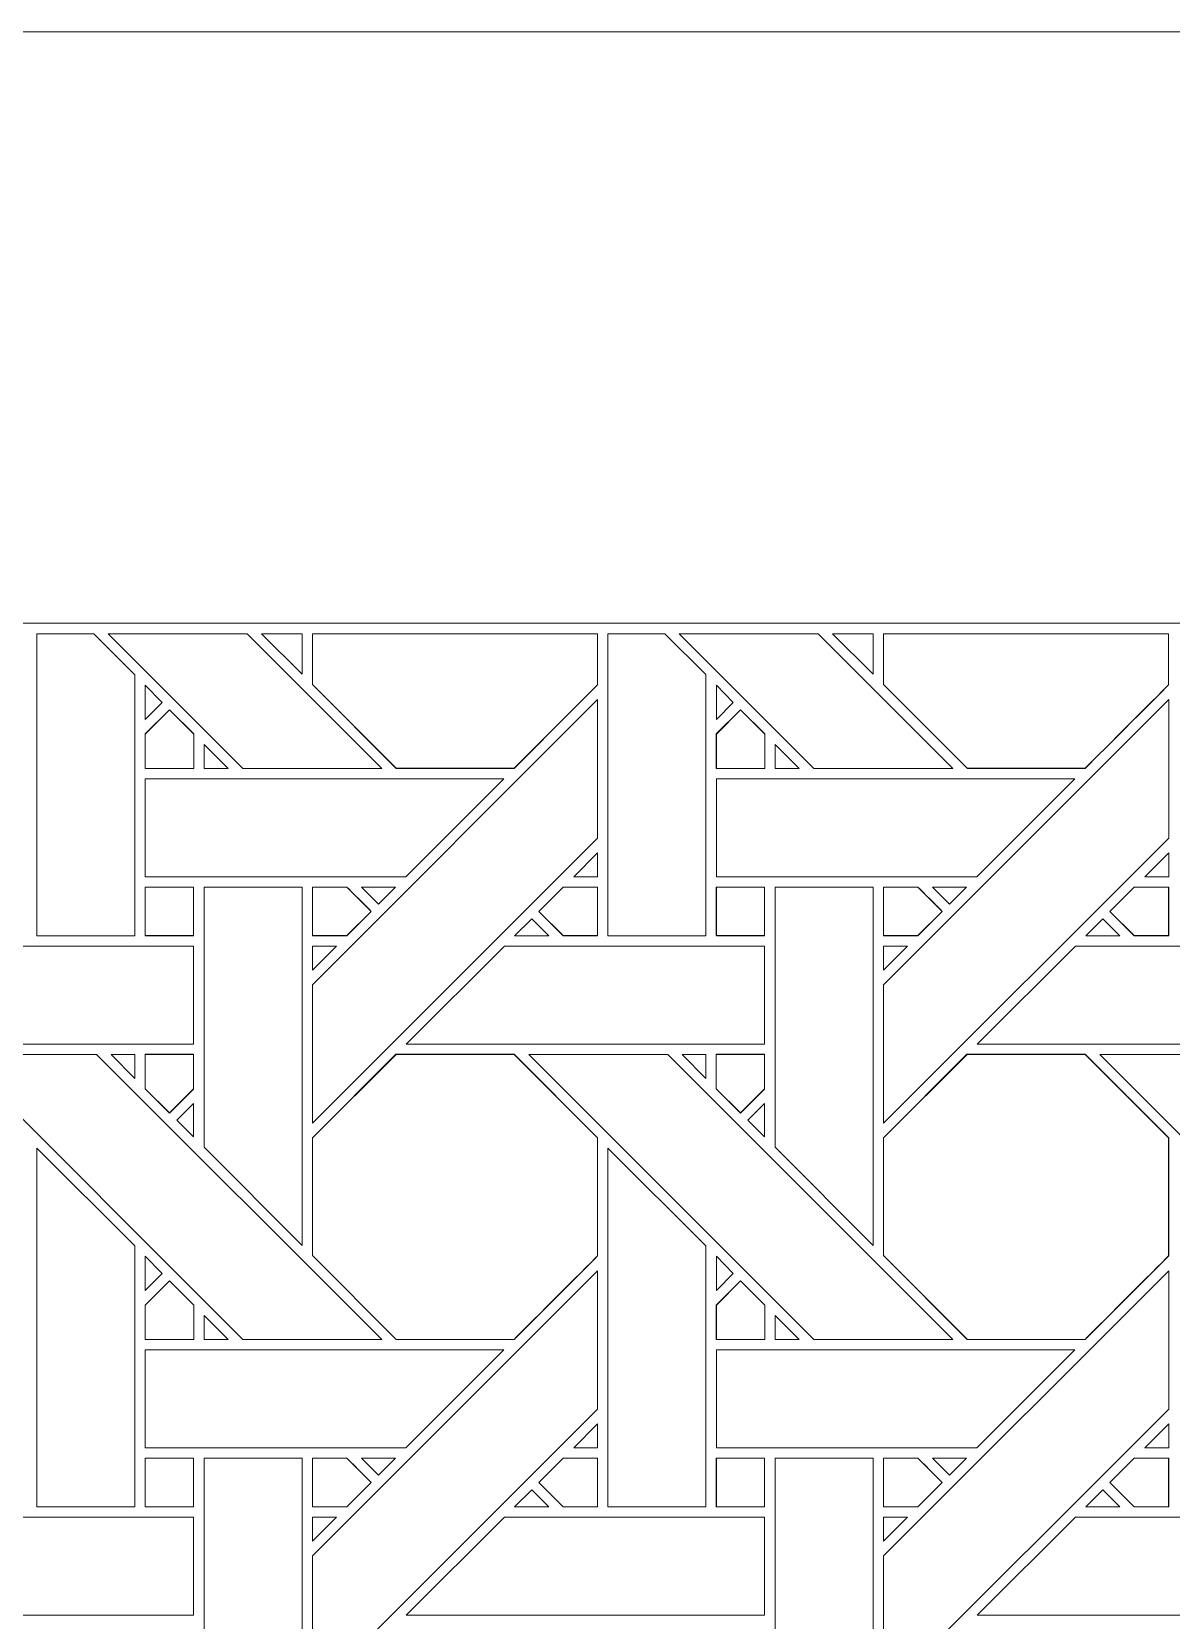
# Model space of a CAD drawing. Header units: inches. Extents: x 2.4 to 22.4, y -0.9 to 19.1.
# Drawn here: x 4.564 to 6.457, y 16.456 to 19.095 of the extents above; entities that cross this region are included whole.
import ezdxf

# ---------------------------------------------------------------- set-up
doc = ezdxf.new("R2010")
doc.units = ezdxf.units.IN
doc.header["$MEASUREMENT"] = 0
doc.layers.add('Design', color=7, linetype='Continuous', lineweight=0)

msp = doc.modelspace()

# ---------------------------------------------------------------- linework, layer by layer
at = {"layer": 'Design'}
for points, knots in [([(2.3829, 19.0948), (2.3829, 19.0948), (2.3829, -0.9052), (2.3829, -0.9052), (2.3829, -0.9052), (22.3829, -0.9052), (22.3829, -0.9052), (22.3829, -0.9052), (22.3829, 19.0948), (22.3829, 19.0948), (22.3829, 19.0948), (2.3829, 19.0948), (2.3829, 19.0948)], [0, 0, 0, 0, 1, 1, 1, 2, 2, 2, 3, 3, 3, 4, 4, 4, 4]), ([(3.3653, 18.1123), (3.3653, 18.1123), (3.3653, 0.0772), (3.3653, 0.0772), (3.3653, 0.0772), (21.4004, 0.0772), (21.4004, 0.0772), (21.4004, 0.0772), (21.4004, 18.1123), (21.4004, 18.1123), (21.4004, 18.1123), (3.3653, 18.1123), (3.3653, 18.1123)], [0, 0, 0, 0, 1, 1, 1, 2, 2, 2, 3, 3, 3, 4, 4, 4, 4]), ([(4.667, 18.0948), (4.667, 18.0948), (4.7354, 18.0266), (4.7354, 18.0266), (4.7354, 18.0266), (4.7354, 17.593), (4.7354, 17.593), (4.7354, 17.593), (4.5727, 17.593), (4.5727, 17.593), (4.5727, 17.593), (4.5727, 18.0948), (4.5727, 18.0948), (4.5727, 18.0948), (4.667, 18.0948), (4.667, 18.0948)], [0, 0, 0, 0, 1, 1, 1, 2, 2, 2, 3, 3, 3, 4, 4, 4, 5, 5, 5, 5]), ([(5.1456, 17.871), (5.1456, 17.871), (4.9146, 17.871), (4.9146, 17.871), (4.9146, 17.871), (4.6908, 18.0948), (4.6908, 18.0948), (4.6908, 18.0948), (4.9218, 18.0948), (4.9218, 18.0948), (4.9218, 18.0948), (5.1456, 17.871), (5.1456, 17.871)], [0, 0, 0, 0, 1, 1, 1, 2, 2, 2, 3, 3, 3, 4, 4, 4, 4]), ([(5.0134, 18.0948), (5.0134, 18.0948), (5.0134, 18.0274), (5.0134, 18.0274), (5.0134, 18.0274), (4.946, 18.0948), (4.946, 18.0948), (4.946, 18.0948), (5.0134, 18.0948), (5.0134, 18.0948)], [0, 0, 0, 0, 1, 1, 1, 2, 2, 2, 3, 3, 3, 3]), ([(5.5041, 18.0098), (5.4863, 17.9919), (5.3744, 17.8801), (5.3654, 17.8711), (5.3654, 17.8711), (5.1697, 17.8711), (5.1697, 17.8711), (5.1697, 17.8711), (5.0305, 18.0104), (5.0305, 18.0104), (5.0305, 18.0104), (5.0305, 18.0948), (5.0305, 18.0948), (5.0305, 18.0948), (5.5041, 18.0948), (5.5041, 18.0948), (5.5041, 18.0948), (5.5041, 18.0098), (5.5041, 18.0098)], [0, 0, 0, 0, 1, 1, 1, 2, 2, 2, 3, 3, 3, 4, 4, 4, 5, 5, 5, 6, 6, 6, 6]), ([(5.5041, 18.0948), (5.5041, 18.0948), (5.5041, 18.0097), (5.5041, 18.0097), (5.4857, 17.9911), (5.374, 17.8795), (5.3655, 17.871), (5.3655, 17.871), (5.1698, 17.871), (5.1698, 17.871), (5.1698, 17.871), (5.0305, 18.0102), (5.0305, 18.0102), (5.0305, 18.0102), (5.0305, 18.0948), (5.0305, 18.0948), (5.0305, 18.0948), (5.5041, 18.0948), (5.5041, 18.0948)], [0, 0, 0, 0, 1, 1, 1, 2, 2, 2, 3, 3, 3, 4, 4, 4, 5, 5, 5, 6, 6, 6, 6]), ([(5.6158, 18.0948), (5.6158, 18.0948), (5.6841, 18.0267), (5.6841, 18.0267), (5.6841, 18.0267), (5.6841, 17.593), (5.6841, 17.593), (5.6841, 17.593), (5.5214, 17.593), (5.5214, 17.593), (5.5214, 17.593), (5.5214, 18.0948), (5.5214, 18.0948), (5.5214, 18.0948), (5.6158, 18.0948), (5.6158, 18.0948)], [0, 0, 0, 0, 1, 1, 1, 2, 2, 2, 3, 3, 3, 4, 4, 4, 5, 5, 5, 5]), ([(6.0943, 17.871), (6.0943, 17.871), (5.8633, 17.871), (5.8633, 17.871), (5.8633, 17.871), (5.6395, 18.0948), (5.6395, 18.0948), (5.6395, 18.0948), (5.8705, 18.0948), (5.8705, 18.0948), (5.8705, 18.0948), (6.0943, 17.871), (6.0943, 17.871)], [0, 0, 0, 0, 1, 1, 1, 2, 2, 2, 3, 3, 3, 4, 4, 4, 4]), ([(5.9622, 18.0948), (5.9622, 18.0948), (5.9622, 18.0274), (5.9622, 18.0274), (5.9622, 18.0274), (5.8947, 18.0948), (5.8947, 18.0948), (5.8947, 18.0948), (5.9622, 18.0948), (5.9622, 18.0948)], [0, 0, 0, 0, 1, 1, 1, 2, 2, 2, 3, 3, 3, 3]), ([(6.4529, 18.0098), (6.4351, 17.9919), (6.3231, 17.8801), (6.3141, 17.8711), (6.3141, 17.8711), (6.1184, 17.8711), (6.1184, 17.8711), (6.1184, 17.8711), (5.9792, 18.0104), (5.9792, 18.0104), (5.9792, 18.0104), (5.9792, 18.0948), (5.9792, 18.0948), (5.9792, 18.0948), (6.4529, 18.0948), (6.4529, 18.0948), (6.4529, 18.0948), (6.4529, 18.0098), (6.4529, 18.0098)], [0, 0, 0, 0, 1, 1, 1, 2, 2, 2, 3, 3, 3, 4, 4, 4, 5, 5, 5, 6, 6, 6, 6]), ([(6.4529, 18.0948), (6.4529, 18.0948), (6.4529, 18.0097), (6.4529, 18.0097), (6.4349, 17.9916), (6.3232, 17.8799), (6.3143, 17.871), (6.3143, 17.871), (6.1185, 17.871), (6.1185, 17.871), (6.1185, 17.871), (5.9792, 18.0102), (5.9792, 18.0102), (5.9792, 18.0102), (5.9792, 18.0948), (5.9792, 18.0948), (5.9792, 18.0948), (6.4529, 18.0948), (6.4529, 18.0948)], [0, 0, 0, 0, 1, 1, 1, 2, 2, 2, 3, 3, 3, 4, 4, 4, 5, 5, 5, 6, 6, 6, 6]), ([(4.7527, 17.9524), (4.7527, 17.9524), (4.7527, 18.0092), (4.7527, 18.0092), (4.7527, 18.0092), (4.7809, 17.9806), (4.7809, 17.9806), (4.7809, 17.9806), (4.7527, 17.9524), (4.7527, 17.9524)], [0, 0, 0, 0, 1, 1, 1, 2, 2, 2, 3, 3, 3, 3]), ([(5.7015, 17.9524), (5.7015, 17.9524), (5.7015, 18.0092), (5.7015, 18.0092), (5.7015, 18.0092), (5.7296, 17.9806), (5.7296, 17.9806), (5.7296, 17.9806), (5.7015, 17.9524), (5.7015, 17.9524)], [0, 0, 0, 0, 1, 1, 1, 2, 2, 2, 3, 3, 3, 3]), ([(5.5042, 17.7552), (5.5042, 17.7552), (5.0306, 17.2815), (5.0306, 17.2815), (5.0306, 17.2815), (5.0306, 17.5116), (5.0306, 17.5116), (5.0306, 17.5116), (5.5042, 17.9852), (5.5042, 17.9852), (5.5042, 17.9852), (5.5042, 17.7552), (5.5042, 17.7552)], [0, 0, 0, 0, 1, 1, 1, 2, 2, 2, 3, 3, 3, 4, 4, 4, 4]), ([(6.453, 17.7552), (6.453, 17.7552), (5.9793, 17.2815), (5.9793, 17.2815), (5.9793, 17.2815), (5.9793, 17.5116), (5.9793, 17.5116), (5.9793, 17.5116), (6.453, 17.9852), (6.453, 17.9852), (6.453, 17.9852), (6.453, 17.7552), (6.453, 17.7552)], [0, 0, 0, 0, 1, 1, 1, 2, 2, 2, 3, 3, 3, 4, 4, 4, 4]), ([(4.7526, 17.8709), (4.7526, 17.8709), (4.7526, 17.9282), (4.7526, 17.9282), (4.7526, 17.9282), (4.7929, 17.9685), (4.7929, 17.9685), (4.7929, 17.9685), (4.8332, 17.9282), (4.8332, 17.9282), (4.8332, 17.9282), (4.8332, 17.8709), (4.8332, 17.8709), (4.8332, 17.8709), (4.7526, 17.8709), (4.7526, 17.8709)], [0, 0, 0, 0, 1, 1, 1, 2, 2, 2, 3, 3, 3, 4, 4, 4, 5, 5, 5, 5]), ([(4.7931, 17.9683), (4.7931, 17.9683), (4.8334, 17.928), (4.8334, 17.928), (4.8334, 17.928), (4.8334, 17.8707), (4.8334, 17.8707), (4.8334, 17.8707), (4.7527, 17.8707), (4.7527, 17.8707), (4.7527, 17.8707), (4.7527, 17.928), (4.7527, 17.928), (4.7527, 17.928), (4.7931, 17.9683), (4.7931, 17.9683)], [0, 0, 0, 0, 1, 1, 1, 2, 2, 2, 3, 3, 3, 4, 4, 4, 5, 5, 5, 5]), ([(5.7013, 17.8709), (5.7013, 17.8709), (5.7013, 17.9282), (5.7013, 17.9282), (5.7013, 17.9282), (5.7416, 17.9685), (5.7416, 17.9685), (5.7416, 17.9685), (5.782, 17.9282), (5.782, 17.9282), (5.782, 17.9282), (5.782, 17.8709), (5.782, 17.8709), (5.782, 17.8709), (5.7013, 17.8709), (5.7013, 17.8709)], [0, 0, 0, 0, 1, 1, 1, 2, 2, 2, 3, 3, 3, 4, 4, 4, 5, 5, 5, 5]), ([(5.7418, 17.9683), (5.7418, 17.9683), (5.7821, 17.928), (5.7821, 17.928), (5.7821, 17.928), (5.7821, 17.8707), (5.7821, 17.8707), (5.7821, 17.8707), (5.7015, 17.8707), (5.7015, 17.8707), (5.7015, 17.8707), (5.7015, 17.928), (5.7015, 17.928), (5.7015, 17.928), (5.7418, 17.9683), (5.7418, 17.9683)], [0, 0, 0, 0, 1, 1, 1, 2, 2, 2, 3, 3, 3, 4, 4, 4, 5, 5, 5, 5]), ([(4.8506, 17.871), (4.8506, 17.871), (4.8506, 17.9107), (4.8506, 17.9107), (4.8506, 17.9107), (4.8904, 17.871), (4.8904, 17.871), (4.8904, 17.871), (4.8506, 17.871), (4.8506, 17.871)], [0, 0, 0, 0, 1, 1, 1, 2, 2, 2, 3, 3, 3, 3]), ([(5.7994, 17.871), (5.7994, 17.871), (5.7994, 17.9107), (5.7994, 17.9107), (5.7994, 17.9107), (5.8391, 17.871), (5.8391, 17.871), (5.8391, 17.871), (5.7994, 17.871), (5.7994, 17.871)], [0, 0, 0, 0, 1, 1, 1, 2, 2, 2, 3, 3, 3, 3]), ([(5.3484, 17.8537), (5.3484, 17.8537), (5.1857, 17.691), (5.1857, 17.691), (5.1857, 17.691), (4.7527, 17.691), (4.7527, 17.691), (4.7527, 17.691), (4.7527, 17.8537), (4.7527, 17.8537), (4.7527, 17.8537), (5.3484, 17.8537), (5.3484, 17.8537)], [0, 0, 0, 0, 1, 1, 1, 2, 2, 2, 3, 3, 3, 4, 4, 4, 4]), ([(6.2972, 17.8537), (6.2972, 17.8537), (6.1344, 17.691), (6.1344, 17.691), (6.1344, 17.691), (5.7015, 17.691), (5.7015, 17.691), (5.7015, 17.691), (5.7015, 17.8537), (5.7015, 17.8537), (5.7015, 17.8537), (6.2972, 17.8537), (6.2972, 17.8537)], [0, 0, 0, 0, 1, 1, 1, 2, 2, 2, 3, 3, 3, 4, 4, 4, 4]), ([(5.5042, 17.691), (5.5042, 17.691), (5.4645, 17.691), (5.4645, 17.691), (5.4645, 17.691), (5.5042, 17.7308), (5.5042, 17.7308), (5.5042, 17.7308), (5.5042, 17.691), (5.5042, 17.691)], [0, 0, 0, 0, 1, 1, 1, 2, 2, 2, 3, 3, 3, 3]), ([(6.453, 17.691), (6.453, 17.691), (6.4132, 17.691), (6.4132, 17.691), (6.4132, 17.691), (6.453, 17.7308), (6.453, 17.7308), (6.453, 17.7308), (6.453, 17.691), (6.453, 17.691)], [0, 0, 0, 0, 1, 1, 1, 2, 2, 2, 3, 3, 3, 3]), ([(4.7526, 17.5931), (4.7526, 17.5931), (4.7526, 17.6739), (4.7526, 17.6739), (4.7526, 17.6739), (4.8328, 17.6739), (4.8328, 17.6739), (4.8328, 17.6739), (4.8328, 17.5931), (4.8328, 17.5931), (4.8328, 17.5931), (4.7526, 17.5931), (4.7526, 17.5931)], [0, 0, 0, 0, 1, 1, 1, 2, 2, 2, 3, 3, 3, 4, 4, 4, 4]), ([(4.833, 17.6737), (4.833, 17.6737), (4.833, 17.593), (4.833, 17.593), (4.833, 17.593), (4.7527, 17.593), (4.7527, 17.593), (4.7527, 17.593), (4.7527, 17.6737), (4.7527, 17.6737), (4.7527, 17.6737), (4.833, 17.6737), (4.833, 17.6737)], [0, 0, 0, 0, 1, 1, 1, 2, 2, 2, 3, 3, 3, 4, 4, 4, 4]), ([(4.8505, 17.2415), (4.8505, 17.2415), (4.8505, 17.6737), (4.8505, 17.6737), (4.8505, 17.6737), (5.0134, 17.6737), (5.0134, 17.6737), (5.0134, 17.6737), (5.0134, 17.0786), (5.0134, 17.0786), (5.0134, 17.0786), (4.8505, 17.2415), (4.8505, 17.2415)], [0, 0, 0, 0, 1, 1, 1, 2, 2, 2, 3, 3, 3, 4, 4, 4, 4]), ([(5.0304, 17.5931), (5.0304, 17.5931), (5.0304, 17.6739), (5.0304, 17.6739), (5.0304, 17.6739), (5.0875, 17.6739), (5.0875, 17.6739), (5.0926, 17.6688), (5.1234, 17.638), (5.1278, 17.6335), (5.1278, 17.6335), (5.0874, 17.5931), (5.0874, 17.5931), (5.0874, 17.5931), (5.0304, 17.5931), (5.0304, 17.5931)], [0, 0, 0, 0, 1, 1, 1, 2, 2, 2, 3, 3, 3, 4, 4, 4, 5, 5, 5, 5]), ([(5.128, 17.6334), (5.128, 17.6334), (5.0876, 17.593), (5.0876, 17.593), (5.0876, 17.593), (5.0306, 17.593), (5.0306, 17.593), (5.0306, 17.593), (5.0306, 17.6737), (5.0306, 17.6737), (5.0306, 17.6737), (5.0876, 17.6737), (5.0876, 17.6737), (5.0929, 17.6685), (5.1237, 17.6377), (5.128, 17.6334)], [0, 0, 0, 0, 1, 1, 1, 2, 2, 2, 3, 3, 3, 4, 4, 4, 5, 5, 5, 5]), ([(5.112, 17.6737), (5.112, 17.6737), (5.1685, 17.6737), (5.1685, 17.6737), (5.1685, 17.6737), (5.1402, 17.6456), (5.1402, 17.6456), (5.1402, 17.6456), (5.112, 17.6737), (5.112, 17.6737)], [0, 0, 0, 0, 1, 1, 1, 2, 2, 2, 3, 3, 3, 3]), ([(5.447, 17.5931), (5.447, 17.5931), (5.4066, 17.6335), (5.4066, 17.6335), (5.4066, 17.6335), (5.4471, 17.6739), (5.4471, 17.6739), (5.4471, 17.6739), (5.5041, 17.6739), (5.5041, 17.6739), (5.5041, 17.6739), (5.5041, 17.5931), (5.5041, 17.5931), (5.5041, 17.5931), (5.447, 17.5931), (5.447, 17.5931)], [0, 0, 0, 0, 1, 1, 1, 2, 2, 2, 3, 3, 3, 4, 4, 4, 5, 5, 5, 5]), ([(5.4068, 17.6333), (5.4068, 17.6333), (5.4472, 17.6738), (5.4472, 17.6738), (5.4472, 17.6738), (5.5042, 17.6738), (5.5042, 17.6738), (5.5042, 17.6738), (5.5042, 17.593), (5.5042, 17.593), (5.5042, 17.593), (5.4471, 17.593), (5.4471, 17.593), (5.4471, 17.593), (5.4068, 17.6333), (5.4068, 17.6333)], [0, 0, 0, 0, 1, 1, 1, 2, 2, 2, 3, 3, 3, 4, 4, 4, 5, 5, 5, 5]), ([(5.7013, 17.5931), (5.7013, 17.5931), (5.7013, 17.6739), (5.7013, 17.6739), (5.7013, 17.6739), (5.7816, 17.6739), (5.7816, 17.6739), (5.7816, 17.6739), (5.7816, 17.5931), (5.7816, 17.5931), (5.7816, 17.5931), (5.7013, 17.5931), (5.7013, 17.5931)], [0, 0, 0, 0, 1, 1, 1, 2, 2, 2, 3, 3, 3, 4, 4, 4, 4]), ([(5.7817, 17.6737), (5.7817, 17.6737), (5.7817, 17.593), (5.7817, 17.593), (5.7817, 17.593), (5.7015, 17.593), (5.7015, 17.593), (5.7015, 17.593), (5.7015, 17.6737), (5.7015, 17.6737), (5.7015, 17.6737), (5.7817, 17.6737), (5.7817, 17.6737)], [0, 0, 0, 0, 1, 1, 1, 2, 2, 2, 3, 3, 3, 4, 4, 4, 4]), ([(5.7992, 17.2415), (5.7992, 17.2415), (5.7992, 17.6737), (5.7992, 17.6737), (5.7992, 17.6737), (5.9622, 17.6737), (5.9622, 17.6737), (5.9622, 17.6737), (5.9622, 17.0786), (5.9622, 17.0786), (5.9622, 17.0786), (5.7992, 17.2415), (5.7992, 17.2415)], [0, 0, 0, 0, 1, 1, 1, 2, 2, 2, 3, 3, 3, 4, 4, 4, 4]), ([(5.9792, 17.5931), (5.9792, 17.5931), (5.9792, 17.6739), (5.9792, 17.6739), (5.9792, 17.6739), (6.0362, 17.6739), (6.0362, 17.6739), (6.0414, 17.6688), (6.0722, 17.638), (6.0766, 17.6335), (6.0766, 17.6335), (6.0362, 17.5931), (6.0362, 17.5931), (6.0362, 17.5931), (5.9792, 17.5931), (5.9792, 17.5931)], [0, 0, 0, 0, 1, 1, 1, 2, 2, 2, 3, 3, 3, 4, 4, 4, 5, 5, 5, 5]), ([(6.0767, 17.6334), (6.0767, 17.6334), (6.0363, 17.593), (6.0363, 17.593), (6.0363, 17.593), (5.9793, 17.593), (5.9793, 17.593), (5.9793, 17.593), (5.9793, 17.6737), (5.9793, 17.6737), (5.9793, 17.6737), (6.0364, 17.6737), (6.0364, 17.6737), (6.0416, 17.6685), (6.0724, 17.6377), (6.0767, 17.6334)], [0, 0, 0, 0, 1, 1, 1, 2, 2, 2, 3, 3, 3, 4, 4, 4, 5, 5, 5, 5]), ([(6.0607, 17.6737), (6.0607, 17.6737), (6.1172, 17.6737), (6.1172, 17.6737), (6.1172, 17.6737), (6.0889, 17.6456), (6.0889, 17.6456), (6.0889, 17.6456), (6.0607, 17.6737), (6.0607, 17.6737)], [0, 0, 0, 0, 1, 1, 1, 2, 2, 2, 3, 3, 3, 3]), ([(6.3957, 17.5931), (6.3957, 17.5931), (6.3554, 17.6335), (6.3554, 17.6335), (6.3554, 17.6335), (6.3958, 17.6739), (6.3958, 17.6739), (6.3958, 17.6739), (6.4529, 17.6739), (6.4529, 17.6739), (6.4529, 17.6739), (6.4529, 17.5931), (6.4529, 17.5931), (6.4529, 17.5931), (6.3957, 17.5931), (6.3957, 17.5931)], [0, 0, 0, 0, 1, 1, 1, 2, 2, 2, 3, 3, 3, 4, 4, 4, 5, 5, 5, 5]), ([(6.3555, 17.6333), (6.3555, 17.6333), (6.3959, 17.6738), (6.3959, 17.6738), (6.3959, 17.6738), (6.453, 17.6738), (6.453, 17.6738), (6.453, 17.6738), (6.453, 17.593), (6.453, 17.593), (6.453, 17.593), (6.3959, 17.593), (6.3959, 17.593), (6.3959, 17.593), (6.3555, 17.6333), (6.3555, 17.6333)], [0, 0, 0, 0, 1, 1, 1, 2, 2, 2, 3, 3, 3, 4, 4, 4, 5, 5, 5, 5]), ([(5.4229, 17.593), (5.4229, 17.593), (5.3664, 17.593), (5.3664, 17.593), (5.3664, 17.593), (5.3947, 17.6212), (5.3947, 17.6212), (5.3947, 17.6212), (5.4229, 17.593), (5.4229, 17.593)], [0, 0, 0, 0, 1, 1, 1, 2, 2, 2, 3, 3, 3, 3]), ([(6.3716, 17.593), (6.3716, 17.593), (6.3151, 17.593), (6.3151, 17.593), (6.3151, 17.593), (6.3434, 17.6212), (6.3434, 17.6212), (6.3434, 17.6212), (6.3716, 17.593), (6.3716, 17.593)], [0, 0, 0, 0, 1, 1, 1, 2, 2, 2, 3, 3, 3, 3]), ([(4.833, 17.5758), (4.833, 17.5758), (4.833, 17.413), (4.833, 17.413), (4.833, 17.413), (4.2377, 17.413), (4.2377, 17.413), (4.2377, 17.413), (4.4005, 17.5758), (4.4005, 17.5758), (4.4005, 17.5758), (4.833, 17.5758), (4.833, 17.5758)], [0, 0, 0, 0, 1, 1, 1, 2, 2, 2, 3, 3, 3, 4, 4, 4, 4]), ([(5.0704, 17.5758), (5.0704, 17.5758), (5.0306, 17.536), (5.0306, 17.536), (5.0306, 17.536), (5.0306, 17.5758), (5.0306, 17.5758), (5.0306, 17.5758), (5.0704, 17.5758), (5.0704, 17.5758)], [0, 0, 0, 0, 1, 1, 1, 2, 2, 2, 3, 3, 3, 3]), ([(5.7817, 17.5758), (5.7817, 17.5758), (5.7817, 17.413), (5.7817, 17.413), (5.7817, 17.413), (5.1864, 17.413), (5.1864, 17.413), (5.1864, 17.413), (5.3493, 17.5758), (5.3493, 17.5758), (5.3493, 17.5758), (5.7817, 17.5758), (5.7817, 17.5758)], [0, 0, 0, 0, 1, 1, 1, 2, 2, 2, 3, 3, 3, 4, 4, 4, 4]), ([(6.0191, 17.5758), (6.0191, 17.5758), (5.9793, 17.536), (5.9793, 17.536), (5.9793, 17.536), (5.9793, 17.5758), (5.9793, 17.5758), (5.9793, 17.5758), (6.0191, 17.5758), (6.0191, 17.5758)], [0, 0, 0, 0, 1, 1, 1, 2, 2, 2, 3, 3, 3, 3]), ([(6.7304, 17.5758), (6.7304, 17.5758), (6.7304, 17.413), (6.7304, 17.413), (6.7304, 17.413), (6.1351, 17.413), (6.1351, 17.413), (6.1351, 17.413), (6.298, 17.5758), (6.298, 17.5758), (6.298, 17.5758), (6.7304, 17.5758), (6.7304, 17.5758)], [0, 0, 0, 0, 1, 1, 1, 2, 2, 2, 3, 3, 3, 4, 4, 4, 4]), ([(5.1456, 16.9222), (5.1456, 16.9222), (4.9146, 16.9222), (4.9146, 16.9222), (4.9146, 16.9222), (4.441, 17.3959), (4.441, 17.3959), (4.441, 17.3959), (4.6719, 17.3959), (4.6719, 17.3959), (4.6719, 17.3959), (5.1456, 16.9222), (5.1456, 16.9222)], [0, 0, 0, 0, 1, 1, 1, 2, 2, 2, 3, 3, 3, 4, 4, 4, 4]), ([(4.6961, 17.3959), (4.6961, 17.3959), (4.7355, 17.3959), (4.7355, 17.3959), (4.7355, 17.3959), (4.7355, 17.356), (4.7355, 17.356), (4.7355, 17.356), (4.6961, 17.3959), (4.6961, 17.3959)], [0, 0, 0, 0, 1, 1, 1, 2, 2, 2, 3, 3, 3, 3]), ([(4.8328, 17.396), (4.8328, 17.396), (4.8328, 17.3384), (4.8328, 17.3384), (4.8328, 17.3384), (4.7929, 17.2985), (4.7929, 17.2985), (4.7929, 17.2985), (4.7526, 17.3388), (4.7526, 17.3388), (4.7526, 17.3388), (4.7526, 17.396), (4.7526, 17.396), (4.7526, 17.396), (4.8328, 17.396), (4.8328, 17.396)], [0, 0, 0, 0, 1, 1, 1, 2, 2, 2, 3, 3, 3, 4, 4, 4, 5, 5, 5, 5]), ([(4.793, 17.2983), (4.793, 17.2983), (4.7527, 17.3387), (4.7527, 17.3387), (4.7527, 17.3387), (4.7527, 17.3959), (4.7527, 17.3959), (4.7527, 17.3959), (4.833, 17.3959), (4.833, 17.3959), (4.833, 17.3959), (4.833, 17.3383), (4.833, 17.3383), (4.833, 17.3383), (4.793, 17.2983), (4.793, 17.2983)], [0, 0, 0, 0, 1, 1, 1, 2, 2, 2, 3, 3, 3, 4, 4, 4, 5, 5, 5, 5]), ([(5.1691, 17.396), (5.1691, 17.396), (5.3654, 17.396), (5.3654, 17.396), (5.3654, 17.396), (5.5041, 17.2573), (5.5041, 17.2573), (5.5041, 17.2573), (5.5041, 17.0611), (5.5041, 17.0611), (5.4863, 17.0431), (5.3744, 16.9314), (5.3654, 16.9224), (5.3654, 16.9224), (5.1697, 16.9224), (5.1697, 16.9224), (5.1697, 16.9224), (5.0304, 17.0616), (5.0304, 17.0616), (5.0304, 17.0616), (5.0304, 17.2573), (5.0304, 17.2573), (5.0304, 17.2573), (5.1691, 17.396), (5.1691, 17.396)], [0, 0, 0, 0, 1, 1, 1, 2, 2, 2, 3, 3, 3, 4, 4, 4, 5, 5, 5, 6, 6, 6, 7, 7, 7, 8, 8, 8, 8]), ([(5.5042, 17.2572), (5.5042, 17.2572), (5.5042, 17.0609), (5.5042, 17.0609), (5.4863, 17.0428), (5.3744, 16.9311), (5.3655, 16.9222), (5.3655, 16.9222), (5.1698, 16.9222), (5.1698, 16.9222), (5.1698, 16.9222), (5.0306, 17.0615), (5.0306, 17.0615), (5.0306, 17.0615), (5.0306, 17.2572), (5.0306, 17.2572), (5.0306, 17.2572), (5.1693, 17.3959), (5.1693, 17.3959), (5.1693, 17.3959), (5.3655, 17.3959), (5.3655, 17.3959), (5.3655, 17.3959), (5.5042, 17.2572), (5.5042, 17.2572)], [0, 0, 0, 0, 1, 1, 1, 2, 2, 2, 3, 3, 3, 4, 4, 4, 5, 5, 5, 6, 6, 6, 7, 7, 7, 8, 8, 8, 8]), ([(6.0943, 16.9222), (6.0943, 16.9222), (5.8633, 16.9222), (5.8633, 16.9222), (5.8633, 16.9222), (5.3897, 17.3959), (5.3897, 17.3959), (5.3897, 17.3959), (5.6207, 17.3959), (5.6207, 17.3959), (5.6207, 17.3959), (6.0943, 16.9222), (6.0943, 16.9222)], [0, 0, 0, 0, 1, 1, 1, 2, 2, 2, 3, 3, 3, 4, 4, 4, 4]), ([(5.6448, 17.3959), (5.6448, 17.3959), (5.6842, 17.3959), (5.6842, 17.3959), (5.6842, 17.3959), (5.6842, 17.356), (5.6842, 17.356), (5.6842, 17.356), (5.6448, 17.3959), (5.6448, 17.3959)], [0, 0, 0, 0, 1, 1, 1, 2, 2, 2, 3, 3, 3, 3]), ([(5.7816, 17.396), (5.7816, 17.396), (5.7816, 17.3384), (5.7816, 17.3384), (5.7816, 17.3384), (5.7416, 17.2985), (5.7416, 17.2985), (5.7416, 17.2985), (5.7013, 17.3388), (5.7013, 17.3388), (5.7013, 17.3388), (5.7013, 17.396), (5.7013, 17.396), (5.7013, 17.396), (5.7816, 17.396), (5.7816, 17.396)], [0, 0, 0, 0, 1, 1, 1, 2, 2, 2, 3, 3, 3, 4, 4, 4, 5, 5, 5, 5]), ([(5.7418, 17.2983), (5.7418, 17.2983), (5.7014, 17.3387), (5.7014, 17.3387), (5.7014, 17.3387), (5.7014, 17.3959), (5.7014, 17.3959), (5.7014, 17.3959), (5.7817, 17.3959), (5.7817, 17.3959), (5.7817, 17.3959), (5.7817, 17.3383), (5.7817, 17.3383), (5.7817, 17.3383), (5.7418, 17.2983), (5.7418, 17.2983)], [0, 0, 0, 0, 1, 1, 1, 2, 2, 2, 3, 3, 3, 4, 4, 4, 5, 5, 5, 5]), ([(6.1179, 17.396), (6.1179, 17.396), (6.3141, 17.396), (6.3141, 17.396), (6.3141, 17.396), (6.4528, 17.2573), (6.4528, 17.2573), (6.4528, 17.2573), (6.4528, 17.0611), (6.4528, 17.0611), (6.435, 17.0431), (6.3231, 16.9314), (6.3141, 16.9224), (6.3141, 16.9224), (6.1184, 16.9224), (6.1184, 16.9224), (6.1184, 16.9224), (5.9792, 17.0616), (5.9792, 17.0616), (5.9792, 17.0616), (5.9792, 17.2573), (5.9792, 17.2573), (5.9792, 17.2573), (6.1179, 17.396), (6.1179, 17.396)], [0, 0, 0, 0, 1, 1, 1, 2, 2, 2, 3, 3, 3, 4, 4, 4, 5, 5, 5, 6, 6, 6, 7, 7, 7, 8, 8, 8, 8]), ([(6.453, 17.2571), (6.453, 17.2571), (6.453, 17.0609), (6.453, 17.0609), (6.4351, 17.0429), (6.3232, 16.9312), (6.3143, 16.9222), (6.3143, 16.9222), (6.1185, 16.9222), (6.1185, 16.9222), (6.1185, 16.9222), (5.9793, 17.0615), (5.9793, 17.0615), (5.9793, 17.0615), (5.9793, 17.2572), (5.9793, 17.2572), (5.9793, 17.2572), (6.118, 17.3959), (6.118, 17.3959), (6.118, 17.3959), (6.3142, 17.3959), (6.3142, 17.3959), (6.3142, 17.3959), (6.453, 17.2571), (6.453, 17.2571)], [0, 0, 0, 0, 1, 1, 1, 2, 2, 2, 3, 3, 3, 4, 4, 4, 5, 5, 5, 6, 6, 6, 7, 7, 7, 8, 8, 8, 8]), ([(7.043, 16.9222), (7.043, 16.9222), (6.812, 16.9222), (6.812, 16.9222), (6.812, 16.9222), (6.3385, 17.3959), (6.3385, 17.3959), (6.3385, 17.3959), (6.5694, 17.3959), (6.5694, 17.3959), (6.5694, 17.3959), (7.043, 16.9222), (7.043, 16.9222)], [0, 0, 0, 0, 1, 1, 1, 2, 2, 2, 3, 3, 3, 4, 4, 4, 4]), ([(4.833, 17.314), (4.833, 17.314), (4.833, 17.2589), (4.833, 17.2589), (4.833, 17.2589), (4.8052, 17.2863), (4.8052, 17.2863), (4.8052, 17.2863), (4.833, 17.314), (4.833, 17.314)], [0, 0, 0, 0, 1, 1, 1, 2, 2, 2, 3, 3, 3, 3]), ([(5.7817, 17.314), (5.7817, 17.314), (5.7817, 17.2589), (5.7817, 17.2589), (5.7817, 17.2589), (5.7539, 17.2863), (5.7539, 17.2863), (5.7539, 17.2863), (5.7817, 17.314), (5.7817, 17.314)], [0, 0, 0, 0, 1, 1, 1, 2, 2, 2, 3, 3, 3, 3]), ([(4.5727, 16.6442), (4.5727, 16.6442), (4.5727, 17.2401), (4.5727, 17.2401), (4.5727, 17.2401), (4.7354, 17.0779), (4.7354, 17.0779), (4.7354, 17.0779), (4.7354, 16.6442), (4.7354, 16.6442), (4.7354, 16.6442), (4.5727, 16.6442), (4.5727, 16.6442)], [0, 0, 0, 0, 1, 1, 1, 2, 2, 2, 3, 3, 3, 4, 4, 4, 4]), ([(5.5214, 16.6442), (5.5214, 16.6442), (5.5214, 17.2401), (5.5214, 17.2401), (5.5214, 17.2401), (5.6841, 17.0779), (5.6841, 17.0779), (5.6841, 17.0779), (5.6841, 16.6442), (5.6841, 16.6442), (5.6841, 16.6442), (5.5214, 16.6442), (5.5214, 16.6442)], [0, 0, 0, 0, 1, 1, 1, 2, 2, 2, 3, 3, 3, 4, 4, 4, 4]), ([(4.7527, 17.0037), (4.7527, 17.0037), (4.7527, 17.0604), (4.7527, 17.0604), (4.7527, 17.0604), (4.7809, 17.0319), (4.7809, 17.0319), (4.7809, 17.0319), (4.7527, 17.0037), (4.7527, 17.0037)], [0, 0, 0, 0, 1, 1, 1, 2, 2, 2, 3, 3, 3, 3]), ([(5.7015, 17.0037), (5.7015, 17.0037), (5.7015, 17.0604), (5.7015, 17.0604), (5.7015, 17.0604), (5.7296, 17.0318), (5.7296, 17.0318), (5.7296, 17.0318), (5.7015, 17.0037), (5.7015, 17.0037)], [0, 0, 0, 0, 1, 1, 1, 2, 2, 2, 3, 3, 3, 3]), ([(5.5042, 16.8065), (5.5042, 16.8065), (5.0306, 16.3328), (5.0306, 16.3328), (5.0306, 16.3328), (5.0306, 16.5629), (5.0306, 16.5629), (5.0306, 16.5629), (5.5042, 17.0365), (5.5042, 17.0365), (5.5042, 17.0365), (5.5042, 16.8065), (5.5042, 16.8065)], [0, 0, 0, 0, 1, 1, 1, 2, 2, 2, 3, 3, 3, 4, 4, 4, 4]), ([(6.453, 16.8065), (6.453, 16.8065), (5.9793, 16.3328), (5.9793, 16.3328), (5.9793, 16.3328), (5.9793, 16.5629), (5.9793, 16.5629), (5.9793, 16.5629), (6.453, 17.0365), (6.453, 17.0365), (6.453, 17.0365), (6.453, 16.8065), (6.453, 16.8065)], [0, 0, 0, 0, 1, 1, 1, 2, 2, 2, 3, 3, 3, 4, 4, 4, 4]), ([(4.7526, 16.9221), (4.7526, 16.9221), (4.7526, 16.9794), (4.7526, 16.9794), (4.7526, 16.9794), (4.7929, 17.0198), (4.7929, 17.0198), (4.7929, 17.0198), (4.8332, 16.9794), (4.8332, 16.9794), (4.8332, 16.9794), (4.8332, 16.9221), (4.8332, 16.9221), (4.8332, 16.9221), (4.7526, 16.9221), (4.7526, 16.9221)], [0, 0, 0, 0, 1, 1, 1, 2, 2, 2, 3, 3, 3, 4, 4, 4, 5, 5, 5, 5]), ([(4.7931, 17.0196), (4.7931, 17.0196), (4.8334, 16.9793), (4.8334, 16.9793), (4.8334, 16.9793), (4.8334, 16.922), (4.8334, 16.922), (4.8334, 16.922), (4.7527, 16.922), (4.7527, 16.922), (4.7527, 16.922), (4.7527, 16.9793), (4.7527, 16.9793), (4.7527, 16.9793), (4.7931, 17.0196), (4.7931, 17.0196)], [0, 0, 0, 0, 1, 1, 1, 2, 2, 2, 3, 3, 3, 4, 4, 4, 5, 5, 5, 5]), ([(5.7013, 16.9221), (5.7013, 16.9221), (5.7013, 16.9794), (5.7013, 16.9794), (5.7013, 16.9794), (5.7416, 17.0198), (5.7416, 17.0198), (5.7416, 17.0198), (5.782, 16.9794), (5.782, 16.9794), (5.782, 16.9794), (5.782, 16.9221), (5.782, 16.9221), (5.782, 16.9221), (5.7013, 16.9221), (5.7013, 16.9221)], [0, 0, 0, 0, 1, 1, 1, 2, 2, 2, 3, 3, 3, 4, 4, 4, 5, 5, 5, 5]), ([(5.7418, 17.0196), (5.7418, 17.0196), (5.7821, 16.9793), (5.7821, 16.9793), (5.7821, 16.9793), (5.7821, 16.922), (5.7821, 16.922), (5.7821, 16.922), (5.7015, 16.922), (5.7015, 16.922), (5.7015, 16.922), (5.7015, 16.9793), (5.7015, 16.9793), (5.7015, 16.9793), (5.7418, 17.0196), (5.7418, 17.0196)], [0, 0, 0, 0, 1, 1, 1, 2, 2, 2, 3, 3, 3, 4, 4, 4, 5, 5, 5, 5]), ([(4.8506, 16.9222), (4.8506, 16.9222), (4.8506, 16.962), (4.8506, 16.962), (4.8506, 16.962), (4.8904, 16.9222), (4.8904, 16.9222), (4.8904, 16.9222), (4.8506, 16.9222), (4.8506, 16.9222)], [0, 0, 0, 0, 1, 1, 1, 2, 2, 2, 3, 3, 3, 3]), ([(5.7994, 16.9222), (5.7994, 16.9222), (5.7994, 16.962), (5.7994, 16.962), (5.7994, 16.962), (5.8391, 16.9222), (5.8391, 16.9222), (5.8391, 16.9222), (5.7994, 16.9222), (5.7994, 16.9222)], [0, 0, 0, 0, 1, 1, 1, 2, 2, 2, 3, 3, 3, 3]), ([(5.3484, 16.905), (5.3484, 16.905), (5.1857, 16.7423), (5.1857, 16.7423), (5.1857, 16.7423), (4.7527, 16.7423), (4.7527, 16.7423), (4.7527, 16.7423), (4.7527, 16.905), (4.7527, 16.905), (4.7527, 16.905), (5.3484, 16.905), (5.3484, 16.905)], [0, 0, 0, 0, 1, 1, 1, 2, 2, 2, 3, 3, 3, 4, 4, 4, 4]), ([(6.2972, 16.905), (6.2972, 16.905), (6.1344, 16.7423), (6.1344, 16.7423), (6.1344, 16.7423), (5.7015, 16.7423), (5.7015, 16.7423), (5.7015, 16.7423), (5.7015, 16.905), (5.7015, 16.905), (5.7015, 16.905), (6.2972, 16.905), (6.2972, 16.905)], [0, 0, 0, 0, 1, 1, 1, 2, 2, 2, 3, 3, 3, 4, 4, 4, 4]), ([(5.5042, 16.7423), (5.5042, 16.7423), (5.4645, 16.7423), (5.4645, 16.7423), (5.4645, 16.7423), (5.5042, 16.7821), (5.5042, 16.7821), (5.5042, 16.7821), (5.5042, 16.7423), (5.5042, 16.7423)], [0, 0, 0, 0, 1, 1, 1, 2, 2, 2, 3, 3, 3, 3]), ([(6.453, 16.7423), (6.453, 16.7423), (6.4132, 16.7423), (6.4132, 16.7423), (6.4132, 16.7423), (6.453, 16.7821), (6.453, 16.7821), (6.453, 16.7821), (6.453, 16.7423), (6.453, 16.7423)], [0, 0, 0, 0, 1, 1, 1, 2, 2, 2, 3, 3, 3, 3]), ([(4.7526, 16.7251), (4.7526, 16.7251), (4.8328, 16.7251), (4.8328, 16.7251), (4.8328, 16.7251), (4.8328, 16.6444), (4.8328, 16.6444), (4.8328, 16.6444), (4.7526, 16.6444), (4.7526, 16.6444), (4.7526, 16.6444), (4.7526, 16.7251), (4.7526, 16.7251)], [0, 0, 0, 0, 1, 1, 1, 2, 2, 2, 3, 3, 3, 4, 4, 4, 4]), ([(4.833, 16.725), (4.833, 16.725), (4.833, 16.6442), (4.833, 16.6442), (4.833, 16.6442), (4.7527, 16.6442), (4.7527, 16.6442), (4.7527, 16.6442), (4.7527, 16.725), (4.7527, 16.725), (4.7527, 16.725), (4.833, 16.725), (4.833, 16.725)], [0, 0, 0, 0, 1, 1, 1, 2, 2, 2, 3, 3, 3, 4, 4, 4, 4]), ([(5.0134, 16.725), (5.0134, 16.725), (5.0134, 16.1299), (5.0134, 16.1299), (5.0134, 16.1299), (4.8505, 16.2928), (4.8505, 16.2928), (4.8505, 16.2928), (4.8505, 16.725), (4.8505, 16.725), (4.8505, 16.725), (5.0134, 16.725), (5.0134, 16.725)], [0, 0, 0, 0, 1, 1, 1, 2, 2, 2, 3, 3, 3, 4, 4, 4, 4]), ([(5.0875, 16.7251), (5.0926, 16.72), (5.1234, 16.6892), (5.1278, 16.6848), (5.1278, 16.6848), (5.0874, 16.6444), (5.0874, 16.6444), (5.0874, 16.6444), (5.0304, 16.6444), (5.0304, 16.6444), (5.0304, 16.6444), (5.0304, 16.7251), (5.0304, 16.7251), (5.0304, 16.7251), (5.0875, 16.7251), (5.0875, 16.7251)], [0, 0, 0, 0, 1, 1, 1, 2, 2, 2, 3, 3, 3, 4, 4, 4, 5, 5, 5, 5]), ([(5.1121, 16.7006), (5.1121, 16.7006), (5.128, 16.6847), (5.128, 16.6847), (5.128, 16.6847), (5.0876, 16.6442), (5.0876, 16.6442), (5.0876, 16.6442), (5.0306, 16.6442), (5.0306, 16.6442), (5.0306, 16.6442), (5.0306, 16.725), (5.0306, 16.725), (5.0306, 16.725), (5.0876, 16.725), (5.0876, 16.725), (5.093, 16.7197), (5.1028, 16.7098), (5.1121, 16.7006)], [0, 0, 0, 0, 1, 1, 1, 2, 2, 2, 3, 3, 3, 4, 4, 4, 5, 5, 5, 6, 6, 6, 6]), ([(5.112, 16.725), (5.112, 16.725), (5.1685, 16.725), (5.1685, 16.725), (5.1685, 16.725), (5.1402, 16.6968), (5.1402, 16.6968), (5.1402, 16.6968), (5.112, 16.725), (5.112, 16.725)], [0, 0, 0, 0, 1, 1, 1, 2, 2, 2, 3, 3, 3, 3]), ([(5.447, 16.6444), (5.447, 16.6444), (5.4066, 16.6847), (5.4066, 16.6847), (5.4066, 16.6847), (5.4471, 16.7252), (5.4471, 16.7252), (5.4471, 16.7252), (5.5041, 16.7252), (5.5041, 16.7252), (5.5041, 16.7252), (5.5041, 16.6444), (5.5041, 16.6444), (5.5041, 16.6444), (5.447, 16.6444), (5.447, 16.6444)], [0, 0, 0, 0, 1, 1, 1, 2, 2, 2, 3, 3, 3, 4, 4, 4, 5, 5, 5, 5]), ([(5.4068, 16.6846), (5.4068, 16.6846), (5.4472, 16.725), (5.4472, 16.725), (5.4472, 16.725), (5.5042, 16.725), (5.5042, 16.725), (5.5042, 16.725), (5.5042, 16.6442), (5.5042, 16.6442), (5.5042, 16.6442), (5.4471, 16.6442), (5.4471, 16.6442), (5.4471, 16.6442), (5.4068, 16.6846), (5.4068, 16.6846)], [0, 0, 0, 0, 1, 1, 1, 2, 2, 2, 3, 3, 3, 4, 4, 4, 5, 5, 5, 5]), ([(5.7013, 16.7251), (5.7013, 16.7251), (5.7816, 16.7251), (5.7816, 16.7251), (5.7816, 16.7251), (5.7816, 16.6444), (5.7816, 16.6444), (5.7816, 16.6444), (5.7013, 16.6444), (5.7013, 16.6444), (5.7013, 16.6444), (5.7013, 16.7251), (5.7013, 16.7251)], [0, 0, 0, 0, 1, 1, 1, 2, 2, 2, 3, 3, 3, 4, 4, 4, 4]), ([(5.7817, 16.725), (5.7817, 16.725), (5.7817, 16.6442), (5.7817, 16.6442), (5.7817, 16.6442), (5.7015, 16.6442), (5.7015, 16.6442), (5.7015, 16.6442), (5.7015, 16.725), (5.7015, 16.725), (5.7015, 16.725), (5.7817, 16.725), (5.7817, 16.725)], [0, 0, 0, 0, 1, 1, 1, 2, 2, 2, 3, 3, 3, 4, 4, 4, 4]), ([(5.7992, 16.2928), (5.7992, 16.2928), (5.7992, 16.725), (5.7992, 16.725), (5.7992, 16.725), (5.9622, 16.725), (5.9622, 16.725), (5.9622, 16.725), (5.9622, 16.1299), (5.9622, 16.1299), (5.9622, 16.1299), (5.7992, 16.2928), (5.7992, 16.2928)], [0, 0, 0, 0, 1, 1, 1, 2, 2, 2, 3, 3, 3, 4, 4, 4, 4]), ([(6.0362, 16.7251), (6.0414, 16.72), (6.0722, 16.6892), (6.0766, 16.6848), (6.0766, 16.6848), (6.0362, 16.6444), (6.0362, 16.6444), (6.0362, 16.6444), (5.9792, 16.6444), (5.9792, 16.6444), (5.9792, 16.6444), (5.9792, 16.7251), (5.9792, 16.7251), (5.9792, 16.7251), (6.0362, 16.7251), (6.0362, 16.7251)], [0, 0, 0, 0, 1, 1, 1, 2, 2, 2, 3, 3, 3, 4, 4, 4, 5, 5, 5, 5]), ([(6.0608, 16.7006), (6.0608, 16.7006), (6.0767, 16.6847), (6.0767, 16.6847), (6.0767, 16.6847), (6.0363, 16.6442), (6.0363, 16.6442), (6.0363, 16.6442), (5.9793, 16.6442), (5.9793, 16.6442), (5.9793, 16.6442), (5.9793, 16.725), (5.9793, 16.725), (5.9793, 16.725), (6.0364, 16.725), (6.0364, 16.725), (6.0417, 16.7197), (6.0515, 16.7098), (6.0608, 16.7006)], [0, 0, 0, 0, 1, 1, 1, 2, 2, 2, 3, 3, 3, 4, 4, 4, 5, 5, 5, 6, 6, 6, 6]), ([(6.0607, 16.725), (6.0607, 16.725), (6.1172, 16.725), (6.1172, 16.725), (6.1172, 16.725), (6.0889, 16.6968), (6.0889, 16.6968), (6.0889, 16.6968), (6.0607, 16.725), (6.0607, 16.725)], [0, 0, 0, 0, 1, 1, 1, 2, 2, 2, 3, 3, 3, 3]), ([(6.3957, 16.6444), (6.3957, 16.6444), (6.3554, 16.6847), (6.3554, 16.6847), (6.3554, 16.6847), (6.3958, 16.7252), (6.3958, 16.7252), (6.3958, 16.7252), (6.4529, 16.7252), (6.4529, 16.7252), (6.4529, 16.7252), (6.4529, 16.6444), (6.4529, 16.6444), (6.4529, 16.6444), (6.3957, 16.6444), (6.3957, 16.6444)], [0, 0, 0, 0, 1, 1, 1, 2, 2, 2, 3, 3, 3, 4, 4, 4, 5, 5, 5, 5]), ([(6.3555, 16.6846), (6.3555, 16.6846), (6.3959, 16.725), (6.3959, 16.725), (6.3959, 16.725), (6.453, 16.725), (6.453, 16.725), (6.453, 16.725), (6.453, 16.6442), (6.453, 16.6442), (6.453, 16.6442), (6.3959, 16.6442), (6.3959, 16.6442), (6.3959, 16.6442), (6.3555, 16.6846), (6.3555, 16.6846)], [0, 0, 0, 0, 1, 1, 1, 2, 2, 2, 3, 3, 3, 4, 4, 4, 5, 5, 5, 5]), ([(5.4229, 16.6442), (5.4229, 16.6442), (5.3664, 16.6442), (5.3664, 16.6442), (5.3664, 16.6442), (5.3947, 16.6725), (5.3947, 16.6725), (5.3947, 16.6725), (5.4229, 16.6442), (5.4229, 16.6442)], [0, 0, 0, 0, 1, 1, 1, 2, 2, 2, 3, 3, 3, 3]), ([(6.3716, 16.6442), (6.3716, 16.6442), (6.3151, 16.6442), (6.3151, 16.6442), (6.3151, 16.6442), (6.3434, 16.6725), (6.3434, 16.6725), (6.3434, 16.6725), (6.3716, 16.6442), (6.3716, 16.6442)], [0, 0, 0, 0, 1, 1, 1, 2, 2, 2, 3, 3, 3, 3]), ([(4.833, 16.6271), (4.833, 16.6271), (4.833, 16.4643), (4.833, 16.4643), (4.833, 16.4643), (4.2377, 16.4643), (4.2377, 16.4643), (4.2377, 16.4643), (4.4005, 16.6271), (4.4005, 16.6271), (4.4005, 16.6271), (4.833, 16.6271), (4.833, 16.6271)], [0, 0, 0, 0, 1, 1, 1, 2, 2, 2, 3, 3, 3, 4, 4, 4, 4]), ([(5.0704, 16.6271), (5.0704, 16.6271), (5.0306, 16.5873), (5.0306, 16.5873), (5.0306, 16.5873), (5.0306, 16.6271), (5.0306, 16.6271), (5.0306, 16.6271), (5.0704, 16.6271), (5.0704, 16.6271)], [0, 0, 0, 0, 1, 1, 1, 2, 2, 2, 3, 3, 3, 3]), ([(5.7817, 16.6271), (5.7817, 16.6271), (5.7817, 16.4643), (5.7817, 16.4643), (5.7817, 16.4643), (5.1864, 16.4643), (5.1864, 16.4643), (5.1864, 16.4643), (5.3493, 16.6271), (5.3493, 16.6271), (5.3493, 16.6271), (5.7817, 16.6271), (5.7817, 16.6271)], [0, 0, 0, 0, 1, 1, 1, 2, 2, 2, 3, 3, 3, 4, 4, 4, 4]), ([(6.0191, 16.6271), (6.0191, 16.6271), (5.9793, 16.5873), (5.9793, 16.5873), (5.9793, 16.5873), (5.9793, 16.6271), (5.9793, 16.6271), (5.9793, 16.6271), (6.0191, 16.6271), (6.0191, 16.6271)], [0, 0, 0, 0, 1, 1, 1, 2, 2, 2, 3, 3, 3, 3]), ([(6.7304, 16.6271), (6.7304, 16.6271), (6.7304, 16.4643), (6.7304, 16.4643), (6.7304, 16.4643), (6.1351, 16.4643), (6.1351, 16.4643), (6.1351, 16.4643), (6.298, 16.6271), (6.298, 16.6271), (6.298, 16.6271), (6.7304, 16.6271), (6.7304, 16.6271)], [0, 0, 0, 0, 1, 1, 1, 2, 2, 2, 3, 3, 3, 4, 4, 4, 4])]:
    msp.add_open_spline(points, degree=3, knots=knots, dxfattribs=at)

doc.saveas('drawing.dxf')
